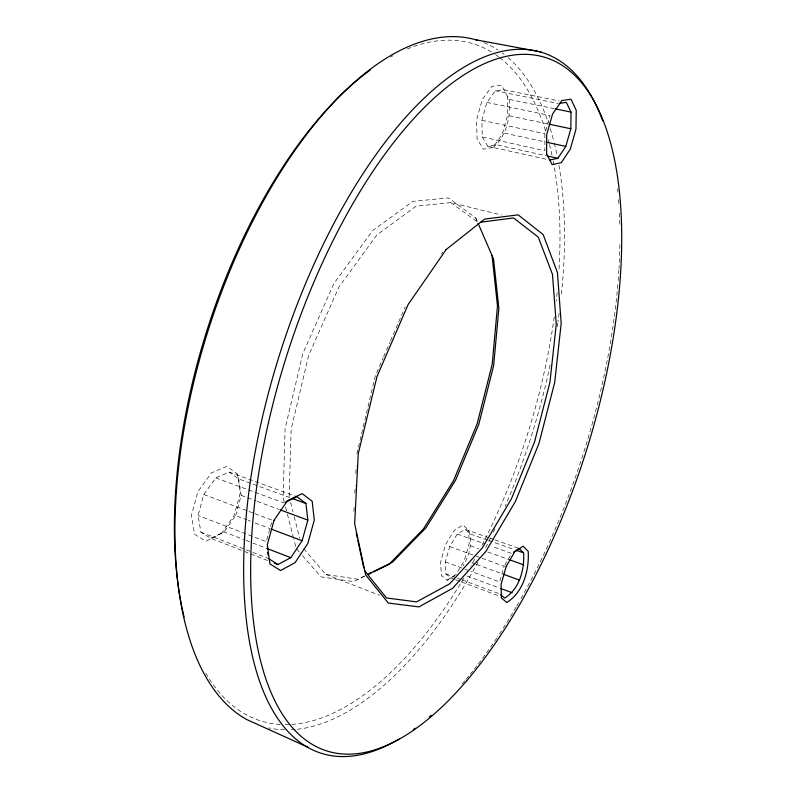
<?xml version="1.0" encoding="UTF-8"?>
<svg xmlns="http://www.w3.org/2000/svg" width="796" height="796" viewBox="0 0 796 796"><rect width="100%" height="100%" fill="white"/><g stroke="black" fill="none" stroke-linecap="round" stroke-linejoin="round"><path stroke-width="0.6" stroke-dasharray="3.98 2.98" d="M486.883 102.425L550.026 115.529L544.862 133.778L544.842 150.723L482.296 136.992L481.879 120.305L486.883 102.425L495.331 90.744L503.848 89.749L559.12 100.923M289.137 496.545L291.177 429.124L308.659 355.344L339.006 286.888L376.886 234.91L416.079 206.194L450.864 202.632L501.53 215M353.882 511.44L354.19 505.321M354.817 493.082L355.195 485.749M355.812 473.511L356.19 466.167M356.807 453.939L375.264 376.09L383.105 357.951M267.526 560.483L210.821 538.315L200.881 532.136L198.065 515.48L203.786 494.495L215.806 477.869L229.258 472.098L295.843 496.326M235.626 515.579L241.168 495.391L238.76 478.943L237.596 474.157L226.82 466.347L211.537 472.814L197.866 491.649L191.378 515.47L194.622 534.325L205.955 541.29L224.134 531.917L235.626 515.579L247.088 519.917M271.565 522.594L266.282 541.698L198.065 515.48M492.983 147.479C506.883 135.997 510.813 116.634 509.062 99.401L507.45 96.256L507.719 114.793L502.226 134.345L492.983 147.479L483.331 149.23L477.073 138.803L476.555 119.907L482.237 99.609L491.848 86.366L501.53 85.301L509.062 99.401L554.006 108.604M454.466 579.379L451.043 578.095L445.909 573.906L445.322 561.936L449.69 546.563L457.282 534.076L465.083 529.32L489.212 537.867M454.934 575.558L447.183 580.254L441.322 575.528L440.636 561.976L445.581 544.524L454.208 530.375L463.083 525.022L468.675 530.226C472.834 541.947 469.391 555.469 463.123 565.827M383.602 356.817L386.05 351.155M386.538 350.021L389.97 342.081M390.468 340.947L405.184 306.948M504.783 565.21L511.609 553.449L491.958 546.444M441.422 254.203L442.825 252.183M221.069 534.017L234.074 515.549L240.322 492.754L237.596 474.157M447.183 580.254L456.028 574.483L464.366 560.543L469.172 543.648L468.675 530.226M364.677 576.234L353.613 581.637L320.937 576.851L300.182 552.971M364.419 575.956L357.712 579.229L325.833 574.433L303.366 548.295M210.821 538.315L224.134 531.917L244.82 539.907M482.296 136.992L487.769 146.235L496.266 144.703L545.758 155.648M495.331 90.744L558.285 103.52M509.291 115.808L547.897 123.927M481.879 120.305L544.862 133.778M504.425 133.101L545.35 141.967M487.769 146.235L549.787 160.016M490.356 538.265L493.809 539.489M494.953 539.897L519.072 548.434M487.49 540.086L470.018 533.877L465.083 529.32M488.654 540.494L514.286 549.598M457.282 534.076L485.023 543.966M470.446 545.758L478.555 548.663M487.819 551.986L508.664 559.479M449.69 546.563L480.983 557.887M482.137 558.304L504.157 566.274L499.679 581.926L470.764 571.289M471.968 562.802L475.431 564.065M476.595 564.483L502.017 573.757M289.704 497.54L238.76 478.943L229.258 472.098M445.322 561.936L463.829 568.742M464.983 569.17L469.61 570.871M215.806 477.869L284.053 502.973M466.934 576.015L499.381 588.005M241.168 495.391L256.113 500.933M257.257 501.361L279.098 509.46M445.909 573.906L456.257 577.757M457.401 578.185L460.854 579.468M461.998 579.896L499.938 593.995M455.611 579.796L460.178 581.498M461.312 581.926L498.973 595.945M203.786 494.495L247.864 511.052M249.029 511.49L253.665 513.231M254.82 513.669L272.222 520.196M248.233 520.355L250.531 521.221M255.108 522.962L270.013 528.604M245.974 540.355L251.715 542.573M252.869 543.021L265.506 547.907M325.833 574.433L379.612 595.289M200.881 532.136L268.6 558.553M450.864 202.632L477.52 222.034L475.67 217.875L448.417 197.915L412.835 201.358L372.717 230.492L333.922 283.475L302.888 353.354L285.077 428.706L283.127 497.55L284.341 502.276M299.386 552.056L296.192 548.384L293.754 538.932M475.67 217.875L477.59 222.323M285.555 507.012L287.077 512.923M287.376 514.097L293.455 537.748M290.639 502.485L293.037 511.987M294.241 516.733L299.654 538.116M495.61 54.645A354.837 168.473 -72.5 0 1 498.614 56.805M499.609 57.551A354.837 168.473 -72.5 0 1 545.708 131.211M548.185 139.628A354.837 168.473 -72.5 0 1 549.17 143.31M549.489 144.544A354.837 168.473 -72.5 0 1 552.125 155.847M553.16 160.961A354.837 168.473 -72.5 0 1 558.971 270.033M557.15 292.58A354.837 168.473 -72.5 0 1 556.245 301.157M554.265 316.808A354.837 168.473 -72.5 0 1 481.102 546.991M474.685 559.051A354.837 168.473 -72.5 0 1 471.113 565.498M463.849 578.085A354.837 168.473 -72.5 0 1 289.933 724.529M288.769 724.579A354.837 168.473 -72.5 0 1 285.117 724.629M280.242 724.469A354.837 168.473 -72.5 0 1 205.139 672.113M390.567 57.043A354.837 168.473 -72.5 0 1 392.816 55.81M407.244 48.994A354.837 168.473 -72.5 0 1 491.47 51.979M483.938 42.606A359.434 169.996 -72.5 0 1 498.087 50.058M502.176 52.904A359.434 169.996 -72.5 0 1 504.176 54.417M508.057 57.601A359.434 169.996 -72.5 0 1 548.374 122.873M550.255 128.663A359.434 169.996 -72.5 0 1 553.976 141.857M554.285 143.091A359.434 169.996 -72.5 0 1 557.11 155.558M558.941 165.319A359.434 169.996 -72.5 0 1 561.19 296.231M559.14 313.216A359.434 169.996 -72.5 0 1 557.936 321.793M557.757 323.027A359.434 169.996 -72.5 0 1 557.19 326.718M550.165 364.936A359.434 169.996 -72.5 0 1 505.082 506.455M494.943 528.833A359.434 169.996 -72.5 0 1 493.331 532.206M490.605 537.807A359.434 169.996 -72.5 0 1 485.013 548.912M478.078 561.996A359.434 169.996 -72.5 0 1 296.44 729.365M295.286 729.474A359.434 169.996 -72.5 0 1 290.699 729.773M284.55 729.823A359.434 169.996 -72.5 0 1 268.69 727.892M617.567 188.702A367.374 159.727 -72.5 0 1 617.935 192.304M618.572 199.587A367.374 159.727 -72.5 0 1 618.93 204.502M619.427 213.219A367.374 159.727 -72.5 0 1 619.875 227.109M619.885 244.561A367.374 159.727 -72.5 0 1 618.99 268.6M618.91 269.824A367.374 159.727 -72.5 0 1 617.945 283.356M617.845 284.59A367.374 159.727 -72.5 0 1 519.927 600.463M518.674 602.672A367.374 159.727 -72.5 0 1 516.763 605.975M516.126 607.079A367.374 159.727 -72.5 0 1 497.48 637.049M496.794 638.074A367.374 159.727 -72.5 0 1 481.431 659.844M480.655 660.879A367.374 159.727 -72.5 0 1 477.53 664.988M476.744 666.013A367.374 159.727 -72.5 0 1 473.58 670.053M472.784 671.058A367.374 159.727 -72.5 0 1 469.57 675.038M468.764 676.023A367.374 159.727 -72.5 0 1 465.521 679.923M464.715 680.888A367.374 159.727 -72.5 0 1 462.257 683.754"/><path stroke-width="1.19" d="M546.623 154.135L546.653 134.912L552.533 114.146L561.896 100.495L570.991 99.241L576.234 110.286L575.976 129.141L570.304 149.131L561.289 162.653L552.205 164.623L546.494 153.817M549.787 160.016L557.827 158.314L565.807 146.394L570.822 128.753L571.011 112.087L566.334 102.376L559.429 103.351M274.471 563.2L277.943 564.553L290.789 557.678L302.102 540.773L307.843 520.106L305.913 503.46L297.017 496.744L285.137 502.455M500.724 594.672L504.674 598.075C519.47 589.03 524.673 569.369 523.609 552.902L519.072 548.434L513.48 552.195M446.118 249.626L408.149 304.49L377.035 376.438L358.26 453.65L354.668 523.728L365.702 574.971L388.319 603.079L418.955 606.89L452.655 588.264L485.839 551.469L515.37 501.55L538.942 443.531L554.673 382.587L561.19 323.395L557.459 272.56L543.161 234.571L518.156 214.85L484.635 219.089L445.73 249.874M369.105 574.075L371.314 572.991M373.523 571.916L389.015 564.344L423.392 529.042L453.551 480.605L477.112 423.94L492.217 364.15L497.49 305.873L492.037 255.635M367.772 574.314L392.338 562.324L426.049 527.678L455.64 480.087L478.794 424.358L493.659 365.563L498.873 308.311L493.55 258.999L478.008 223.159M480.615 222.223L513.589 217.945L538.265 237.138L552.464 274.302L556.265 324.141L549.956 382.199L534.534 442.029L511.37 498.943L482.326 547.847L449.69 583.806L416.547 601.885L386.468 597.945L364.279 570.254M475.859 39.8L541.151 52.009M555.22 108.853L571.011 112.087M549.101 124.186L570.822 128.753M546.553 142.225L565.807 146.394M546.961 155.916L557.827 158.314M516.614 550.424L523.609 552.902M509.818 559.887L523.718 564.881M503.171 574.175L519.35 580.075M292.023 498.386L305.913 503.46M500.535 588.433L512.127 592.721M280.252 509.878L307.843 520.106M271.157 529.042L302.102 540.773M266.66 548.354L290.789 557.678M307.992 747.245L246.661 719.504A359.434 169.996 -72.5 0 1 213.248 315.007A359.434 169.996 -72.5 0 1 478.197 40.516M268.6 558.553L277.943 564.553M356.28 533.161L357.314 537.947M357.832 540.345L363.762 567.856M267.774 552.533L268.103 554.941M184.095 617.029A354.837 168.473 -72.5 0 1 370.11 70.157M399.274 738.917A367.374 159.727 -72.5 0 1 282.908 344.27A367.374 159.727 -72.5 0 1 602.681 120.833M431.213 715.345A367.374 159.727 -72.5 0 1 429.243 717.057M415.313 728.221A367.374 159.727 -72.5 0 1 413.303 729.683M274.053 520.246L267.297 544.723L269.914 563.827L280.49 570.563L295.017 562.692L307.793 543.509L314.291 520.116L312.171 501.261L302.162 493.62L287.495 500.654L274.053 520.246M506.196 566.444L501.102 584.244L501.39 597.915L506.754 602.512C523.46 592.184 529.35 569.956 528.186 551.29L523.101 546.205L514.654 551.877L506.196 566.444M466.675 680.759A363.543 157.19 -72.5 0 0 579.309 80.137A363.543 157.19 -72.5 0 0 262.501 451.382A363.543 157.19 -72.5 0 0 466.675 680.759"/></g></svg>
